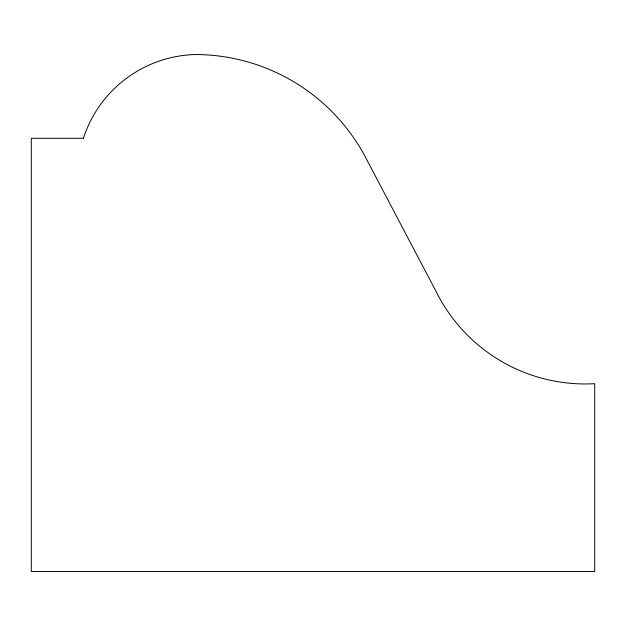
<?xml version="1.0" encoding="UTF-8"?>
<svg xmlns="http://www.w3.org/2000/svg" width="626" height="626" viewBox="0 0 626 626"><rect width="100%" height="100%" fill="white"/><g stroke="black" fill="none" stroke-linecap="round" stroke-linejoin="round"><path stroke-width="0.94" d="M83.414 138.291L31.3 138.291L31.3 571.483L594.7 571.483L594.7 383.683A166.446 166.446 0 0 1 436.22 291.747L366.484 159.129A193.207 193.207 0 0 0 195.915 54.517A121.037 121.037 0 0 0 83.414 138.291"/></g></svg>
